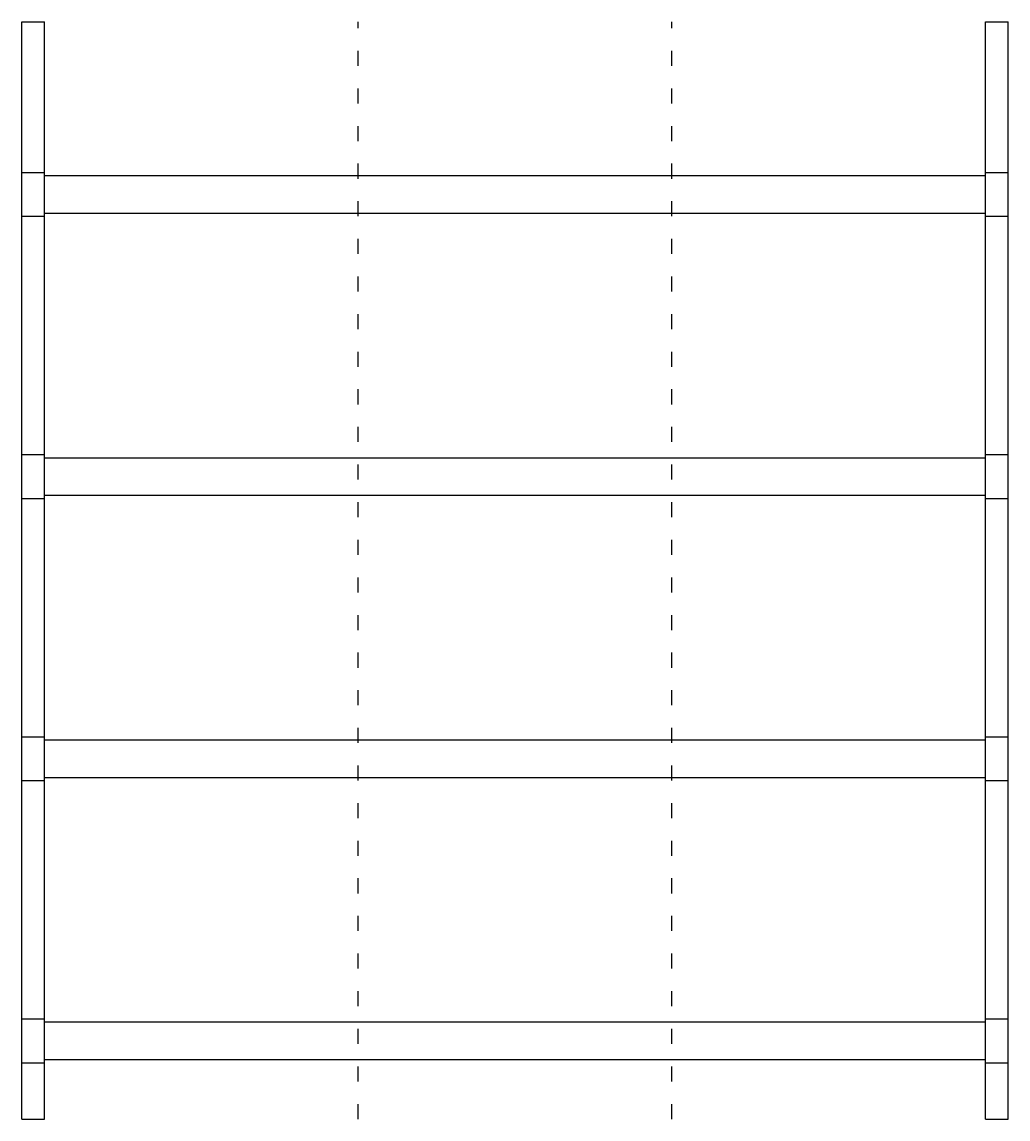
# Model space of a CAD drawing. Header units: millimetres. Extents: x 7085 to 25803, y -5245 to 9436.
# Drawn here: x 9621 to 10407, y 3184 to 4059 of the extents above; entities that cross this region are included whole.
import ezdxf

# ---------------------------------------------------------------- set-up
doc = ezdxf.new("R2010")
doc.units = ezdxf.units.MM
doc.linetypes.add('ACAD_ISO03W100', pattern=[30, 12, -18])

msp = doc.modelspace()

# ---------------------------------------------------------------- linework, layer by layer
for p, q in [((9621.08998, 3183.82446), (9621.08998, 4058.82446)), ((9621.08998, 4058.82446), (9639.08998, 4058.82446)), ((9639.08998, 3183.82446), (9639.08998, 4058.82446)), ((10389.08998, 3183.82446), (10389.08998, 4058.82446)), ((10389.08998, 4058.82446), (10407.08998, 4058.82446)), ((10407.08998, 3183.82446), (10407.08998, 4058.82446)), ((9621.08998, 3938.82446), (9639.08998, 3938.82446)), ((10389.08998, 3938.82446), (10407.08998, 3938.82446)), ((9639.08998, 3936.32446), (10389.08998, 3936.32446)), ((9621.08998, 3903.82446), (9639.08998, 3903.82446)), ((9639.08998, 3906.32446), (10389.08998, 3906.32446)), ((10389.08998, 3903.82446), (10407.08998, 3903.82446)), ((9621.08998, 3713.79881), (9639.08998, 3713.79881)), ((9639.08998, 3711.29881), (10389.08998, 3711.29881)), ((10389.08998, 3713.79881), (10407.08998, 3713.79881)), ((9621.08998, 3678.79881), (9639.08998, 3678.79881)), ((9639.08998, 3681.29881), (10389.08998, 3681.29881)), ((10389.08998, 3678.79881), (10407.08998, 3678.79881)), ((9621.08998, 3488.7979), (9639.08998, 3488.7979)), ((9639.08998, 3486.2979), (10389.08998, 3486.2979)), ((10389.08998, 3488.7979), (10407.08998, 3488.7979)), ((9639.08998, 3456.2979), (10389.08998, 3456.2979)), ((9621.08998, 3453.7979), (9639.08998, 3453.7979)), ((10389.08998, 3453.7979), (10407.08998, 3453.7979)), ((9621.08998, 3263.7979), (9639.08998, 3263.7979)), ((10389.08998, 3263.7979), (10407.08998, 3263.7979)), ((9639.08998, 3261.2979), (10389.08998, 3261.2979)), ((9621.08998, 3228.7979), (9639.08998, 3228.7979)), ((9639.08998, 3231.2979), (10389.08998, 3231.2979)), ((10389.08998, 3228.7979), (10407.08998, 3228.7979)), ((9621.08998, 3183.82446), (9639.08998, 3183.82446)), ((10389.08998, 3183.82446), (10407.08998, 3183.82446))]:
    msp.add_line(p, q)
at = {"linetype": 'ACAD_ISO03W100'}
for p, q in [((9889.08998, 3183.82446), (9889.08998, 4058.82446)), ((10139.08998, 3183.82446), (10139.08998, 4058.82446))]:
    msp.add_line(p, q, dxfattribs=at)

doc.saveas('drawing.dxf')
